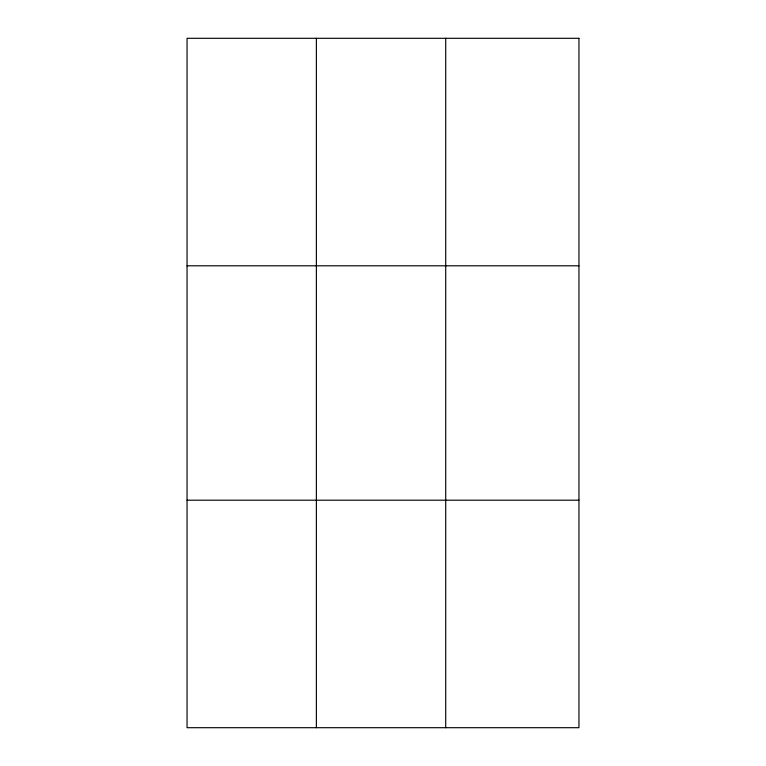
<?xml version="1.0" encoding="UTF-8"?>
<svg xmlns="http://www.w3.org/2000/svg" width="766" height="766" viewBox="0 0 766 766"><rect width="100%" height="100%" fill="white"/><g stroke="black" fill="none" stroke-linecap="round" stroke-linejoin="round"><path stroke-width="1.15" d="M316.377 38.3L316.377 727.7M445.707 38.3L445.707 727.7M187.048 265.802L578.952 265.802M187.048 500.198L578.952 500.198M578.952 38.3L578.952 727.7L187.048 727.7L187.048 38.3L578.952 38.3"/></g></svg>
